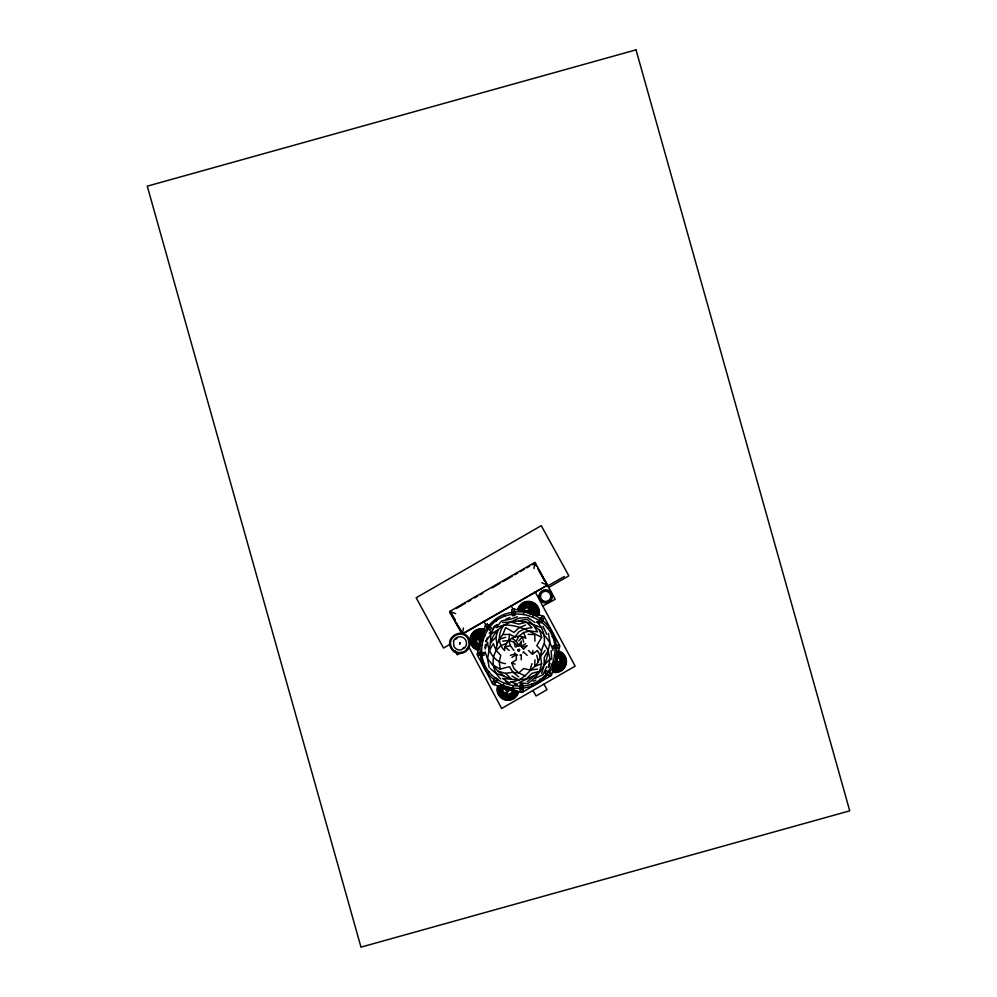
<?xml version="1.0" encoding="UTF-8"?>
<svg xmlns="http://www.w3.org/2000/svg" width="997" height="997" viewBox="0 0 997 997"><rect width="100%" height="100%" fill="white"/><g stroke="black" fill="none" stroke-linecap="round" stroke-linejoin="round"><path stroke-width="1.5" d="M481.14 630.603C477.202 630.864 473.288 633.431 472.428 637.444A8.861 8.861 0 0 0 478.697 648.337L478.074 650.356L475.606 649.334A11.042 11.042 0 0 1 481.14 628.733L483.782 629.082L483.283 631.213A8.861 8.861 0 0 0 472.428 637.469L471.967 639.775M513.717 694.996L514.377 690.996M541.633 673.374L544.2 665.198L544.275 657.347L548.151 650.518L550.02 642.155L548.4 633.431M555.391 670.669C559.342 670.42 563.243 667.853 564.103 663.84A8.861 8.861 0 0 0 557.846 652.948L558.47 650.916L560.925 651.938A11.042 11.042 0 0 1 555.391 672.551L552.749 672.202L553.248 670.071A8.861 8.861 0 0 0 564.103 663.803L564.564 661.51M481.987 638.927L481.763 637.444L480.28 638.927L479.931 637.681L477.102 637.444M557.734 652.798L561.772 655.129L564.103 659.179L563.193 666.008L557.722 670.208L553.173 669.76L559.068 667.865L560.065 666.17L559.903 662.718L558.931 661.51L557.161 664.575L554.793 662.544L554.768 663.84L556.251 662.357L556.6 663.591L559.429 663.84M512.034 691.619L511.984 693.264L509.704 695.657L505.903 697.09L510.202 697.539L514.477 695.769M534.94 659.84L534.704 666.445C527.251 672.726 521.605 681.886 510.402 681.724L517.368 684.191M537.533 612.42C537.757 604.718 527.762 600.593 523.176 607.223L521.281 610.513L521.369 608.369L520.11 610.201L520.559 607.908M537.221 614.8L537.383 612.42M483.483 631.076L478.934 631.525L475.432 634.055L483.358 631.525L478.809 631.064L473.338 635.263L472.428 642.105L474.759 646.143L478.797 648.486M500.606 685.001L499.298 691.606L501.628 695.657L505.666 697.987M537.071 614.75L536.623 610.214L534.08 606.712L536.623 614.638L537.071 610.089L532.872 604.618L526.042 603.708L521.992 606.039L519.661 610.077M472.428 637.444L473.338 641.869L475.943 644.959L479.233 646.866L477.089 646.766L478.921 648.025L476.865 647.178C473.351 644.187 474.971 639.015 477.164 635.787L478.809 635.737L479.931 639.775M500.718 678.982C492.967 672.015 490.649 659.441 496.257 650.493C496.431 644.548 498.787 638.89 502.862 634.566L509.467 634.341L508.782 640.485L510.427 645.67L513.953 650.505M564.103 663.84L563.205 659.416L560.588 656.313L557.298 654.418L559.442 654.506L557.61 653.247L559.678 654.107C563.18 657.098 561.573 662.27 559.379 665.485L557.722 665.547L556.6 661.497M476.267 636.958L477.476 633.419L482.598 634.341L478.635 637.27L477.6 639.775L476.267 636.958L477.837 636.472M502.638 622.502L511.199 622.14L527.176 619.287L533.482 625.082L537.458 631.849L530.068 631.001L523.624 632.484L525.88 638.242C516.969 632.734 504.32 640.024 504.632 650.493C497.329 643.975 498.114 632.185 504.121 625.069L518.801 618.177L526.179 617.604M479.233 646.866L475.419 645.483L473.737 644.05L473.338 641.869L475.095 633.731L473.737 635.5L472.89 637.557L477.476 633.419M484.991 647.539L485.377 644.585M489.166 667.579L487.558 658.855L490.437 642.891L490.798 634.329L494.624 626.315L496.992 624.508M516.857 691.656C515.474 695.358 511.586 697.277 507.996 698.299L503.722 696.679L500.594 693.551L501.005 685.238L499.746 687.07M507.996 695.881L505.666 693.326L503.335 693.949L502.563 687.818L503.124 686.459L504.457 689.276L504.931 687.506C501.665 688.217 500.843 692.342 502.289 694.996C507.137 697.962 513.081 696.367 515.798 691.382L515.399 693.563L512.508 697.09M510.414 689.288L511.424 690.198L511.536 689.288M511.424 690.198L512.67 689.288L513.443 690.747L513.717 692.591L511.984 693.264L513.629 689.288M530.454 613.629L531.787 613.329L531.438 610.65L528.373 608.88L529.581 607.908L533.034 607.759L534.728 608.756L533.245 615.236M535.451 610.525L535.451 614.326L535.364 608.382M528.447 650.505L532.46 654.182L532.946 650.518M538.53 614.775L538.854 612.27A10.493 10.493 0 0 0 519.287 607.023L517.779 609.341L518.801 606.886A11.042 11.042 0 0 1 539.414 612.42L539.065 615.062L536.934 614.563A8.861 8.861 0 0 0 530.666 603.708A8.861 8.861 0 0 0 519.811 609.965L518.315 609.354M532.46 654.182L537.445 650.518L540.548 656.35L541.633 663.715L534.704 666.445C541.508 660.463 539.963 650.929 544.287 643.688C544.948 635.799 543.078 627.375 536.86 622.028M544.287 643.688L548.151 650.518C547.228 663.852 538.442 676.327 527.612 683.531M557.298 654.418L562.794 657.235L562.395 665.547L561.436 667.554L563.654 663.715L559.068 667.865L552.575 666.382M512.869 687.855L513.143 685.973M523.55 614.189L523.824 612.295M533.931 568.489L534.641 564.352M536.324 565.897L534.903 562.819M462.72 632.148L463.431 627.985M450.233 644.187L443.54 648.05L416.16 597.776L541.259 525.668L568.851 575.83L548.774 587.395L534.99 562.32L449.921 611.348L449.734 612.395L461.125 632.148M548.151 650.518L550.008 658.892L548.387 667.616L550.095 663.491M498.824 689.276L499.298 686.945L500.195 691.37L504.332 695.632M498.139 686.148L497.59 688.715A10.431 10.431 0 0 0 517.281 694.211L518.677 691.719L517.767 694.323A10.979 10.979 0 0 1 497.042 688.553L497.615 685.849L499.696 686.484A8.811 8.811 0 0 0 505.629 697.95A8.811 8.811 0 0 0 516.633 691.195L518.141 691.719M461.337 652.362L457.361 654.63L457.86 652.362M475.432 636.472L475.955 634.578L474.049 637.868L475.432 636.472L475.706 638.317M497.029 644.66L495.933 637.295L498.039 629.73L504.121 625.069C517.779 624.521 529.781 631.487 541.645 637.32L536.822 645.682L541.309 650.518M513.181 694.473L507.996 697.364L510.202 697.539L512.034 696.28L513.717 692.591M527.139 681.736L539.539 671.28L541.633 663.715M561.112 664.8L560.588 666.694L562.482 663.404L561.112 664.8L560.837 662.968M525.07 609.117L526.665 606.039L530.466 604.618L528.373 603.87M502.812 694.473L507.996 694.909L509.205 693.787L510.813 694.161L511.299 692.579M485.09 651.876L487.558 658.855L498.014 671.255L505.579 673.349L512.944 672.265L518.776 673.025L523.612 668.538L530.043 670.021L531.974 663.703M521.281 610.513L522.652 606.699L524.098 605.017L526.279 604.606L534.417 606.375L532.647 605.017L530.578 604.157L534.728 608.756M528.971 613.467L530.454 611.211L530.703 608.382M472.59 639.775L473.338 637.681L474.759 641.482L477.837 643.077M485.09 649.084L487.57 642.118C488.281 652.312 494.898 662.282 505.579 663.69M499.447 689.276L500.195 687.182L501.628 690.983L504.694 692.579M563.941 661.51L563.205 663.603L561.772 659.802L558.694 658.207M477.164 635.787L477.837 634.055L479.931 635.263L482.847 633.407M502.862 634.566L505.604 627.636L513.966 632.472L518.801 627.973L525.631 625.019M559.379 665.485L558.694 667.217L556.6 666.008L553.684 667.878M487.483 637.519L485.763 641.632L490.798 634.329L498.039 629.73L493.365 635.812L490.437 642.891L495.933 637.295M520.11 610.201L521.992 606.039L523.786 604.469M524.945 611.497L525.294 610.65L526.03 611.797L527.762 611.373M527.201 612.108L526.653 610.712M522.964 652.923L523.45 651.751L527.151 655.341M509.043 689.887L510.09 690.497M514.352 692.952L515.088 691.183M516.259 691.494L515.399 693.563L516.708 691.619M503.273 685.151L504.033 683.394M532.66 616.757L533.42 614.999M520.97 608.145C523.961 604.631 529.133 606.238 532.348 608.432L531.787 611.497L533.806 613.878M515 693.326L514.041 695.333L512.034 696.28M546.767 666.681L542.954 674.695L534.928 678.508M481.738 638.728L480.517 637.444L482.349 635.276L482.909 636.709L478.809 635.737M522.204 647.09L527.151 645.682L523.45 649.259L521.207 646.318L518.789 645.67L516.296 641.171L518.789 636.348L523.624 632.484M556.014 663.84L554.182 666.008L553.622 664.563L557.161 664.575M473.799 639.775L474.771 638.068L476.628 640.984L476.466 644.436L478.809 643.813L479.682 645.221L477.837 645.483M489.427 650.493L493.303 643.663L496.257 650.493L500.756 655.328L499.273 661.759L500.12 669.161L509.442 666.657L512.944 672.265L518.776 676.901M500.656 689.276L501.628 687.569L502.363 689.276M562.732 661.51L561.772 663.217L559.903 660.301L560.065 656.836L557.734 657.459L556.862 656.063L555.404 655.876M522.652 609.117L522.927 610.962L524.322 610.077L523.699 607.746L524.696 606.064M530.068 614.127L529.407 613.018L530.703 613.043L529.569 612.42L531.438 610.65M459.567 643.888L460.016 642.828L459.791 643.813M548.387 675.143L549.808 672.95M489.191 633.394L490.998 631.039M492.817 628.671L494.624 626.315M522.017 608.743L523.176 607.223M547.552 674.695C535.638 690.086 510.863 693.015 495.696 680.839M549.098 672.726C554.569 665.946 557.173 656.724 556.55 648.087M540.548 656.35L545.185 650.518M513.443 690.747L514.602 689.288M514.365 695.657L515.935 693.875M481.14 637.357L482.062 636.36L482.349 637.681M528.373 610.002L529.282 608.993L529.569 610.326L528.36 611.211M518.789 640.847L522.465 636.821L523.624 642.143M555.391 663.915L554.482 664.924L554.182 663.591M544.2 665.198L550.008 658.892M475.507 639.775L478.074 638.005M496.257 650.493L500.768 645.67L506.526 643.414M561.024 661.51L558.457 663.279M486.885 627.35L488.729 625.48M487.82 628.272L489.652 626.403M510.09 688.08L508.856 688.428M528.373 605.079L530.08 606.051L527.164 607.908L523.699 607.746M510.09 697.09L511.66 695.644M462.994 648.237L464.166 647.252M455.579 639.376L457.087 638.242M487.757 672.913L489.29 671.779M547.403 628.384L548.936 627.238M479.931 644.286L480.093 640.386M525.606 676.003L518.776 673.025L513.941 668.526L511.698 662.768L516.284 659.84L516.371 654.68L514.602 652.91M556.6 656.998L556.438 660.899M509.704 695.657L506.788 693.787L506.95 689.887M479.432 641.482L480.828 640.946M525.618 643.676L521.207 646.318L521.294 641.171L518.789 645.67L515.374 647.09L513.966 642.13L508.782 640.485L502.625 641.158M511.947 657.335L516.371 654.68L517.53 655.166M557.099 659.79L555.703 660.338M506.289 690.996L507.685 690.447M553.684 663.204L554.793 662.544M463.692 633.419L547.515 585.102L555.192 599.347L542.779 606.039M456.152 622.764L461.05 630.603M456.078 608.594L465.425 603.21M468.092 601.665L470.758 600.132M474.771 597.826L477.438 596.281M480.105 594.748L482.772 593.203M492.119 587.819L500.133 583.208M502.8 581.662L512.146 576.278M514.813 574.746L517.48 573.2M520.147 571.667L524.16 569.349M526.827 567.816L529.494 566.271M532.161 564.738L534.841 563.193M461.947 633.967L547.527 585.114M547.876 585.837L564.327 576.515M466.658 649.321L469.313 647.801M553.933 666.943L556.314 664.924L557.722 665.547M517.991 650.717L519.537 649.919M523.861 604.606L528.373 603.409M474.771 633.394L481.14 631.226M561.76 667.878L557.597 669.76L553.061 670.208M505.828 619.187L509.953 617.479M520.035 655.166L521.194 654.693L521.281 659.84M533.457 675.941L518.764 682.833L526.142 683.419M507.685 688.117L507.149 688.428L506.788 687.195L507.996 688.08L507.373 686.945M508.308 690.447L508.62 691.619M533.121 681.263L535.863 680.116M482.884 664.226L484.667 663.516M552.026 636.647L553.809 635.936M523.861 611.211L525.294 610.65M517.406 616.807L510.439 619.274L501.715 620.882L495.945 627.636L504.121 625.069M555.391 670.046L559.666 668.912L561.112 667.217L559.068 667.865M510.327 697.987L512.583 697.227M529.569 610.326L532.41 610.089M499.285 639.227L505.604 637.295M558.694 664.8L560.277 664.326M530.454 611.211L529.532 612.108M479.046 640.984L480.28 640.635M510.414 655.328L515.374 653.92M556.251 660.65L557.485 660.301M553.298 662.706L554.544 662.357M505.903 690.485L507.149 690.136M539.539 671.28L531.974 673.361L526.366 678.87L518.776 679.867L502.613 678.483L509.916 683.518L505.803 681.811M477.102 632.771L483.233 631.973M553.298 669.311L559.429 668.501M479.046 638.566L477.725 638.853L478.722 639.775M510.427 645.67L505.105 646.829L509.131 650.493M557.485 662.706L558.818 662.419L557.809 661.51M518.938 649.882L518.664 650.356M529.831 606.974L533.557 607.235L530.267 605.329L531.663 606.699M556.862 656.063L558.694 655.789M520.247 684.503L523.188 684.116M511.935 611.734L514.527 611.435M512.62 612.32C493.266 614.426 477.825 634.017 480.292 653.309M513.866 612.17C523.288 610.687 533.532 613.392 540.997 619.324M512.084 613.03L514.689 612.731M520.073 688.615L522.665 688.304M520.222 689.912L522.827 689.6M530.043 670.021L537.433 669.174M510.813 694.161L512.657 693.949M528.123 634.341L534.728 634.578L534.953 641.183M481.14 630.765L483.52 630.914M553.011 670.358L555.391 670.52M505.616 698.137L507.996 698.299M518.801 621.143L526.404 622.153L541.658 627.661M483.495 629.618L480.99 629.281A10.493 10.493 0 0 0 475.743 648.86L478.074 649.82M481.14 632.434L483.047 632.684L479.245 632.684M555.391 668.837L553.497 668.588L557.286 668.588M553.036 671.666L555.541 671.99A10.493 10.493 0 0 0 560.8 652.424L558.457 651.452M514.34 684.104L517.293 684.503M503.485 697.09L507.996 697.825M480.566 644.598L482.461 644.872M554.232 655.291L556.127 655.565M557.61 653.247L559.903 653.696M476.628 647.576L478.921 648.025M528.373 603.247L530.703 603.708M511.199 622.14L518.801 624.11L526.404 622.153L531.999 627.649L524.634 628.746L518.801 631.836L515.125 636.821L509.467 634.341M505.579 673.349L511.174 678.857L495.92 673.349L490.3 668.538M532.348 608.432L534.08 609.117L532.872 611.211L534.741 614.127M450.382 611.535L455.155 619.785M451.803 612.096L455.617 613.629M541.757 582.734L545.621 584.329M556.314 658.082L557.173 658.431M479.37 642.841L480.218 643.19M511.698 662.768L515.113 664.176M506.227 692.342L507.087 692.703M460.103 642.953L459.791 643.8M483.271 635.002L485.028 635.762M551.665 664.401L553.422 665.149M559.678 654.107L563.342 656.923M476.865 647.178L473.189 644.361L472.129 639.775M503.722 696.679L500.058 693.862M530.703 611.797L532.872 613.629M511.947 675.991L518.776 679.867M506.289 695.657L507.996 696.616M560.065 656.836L561.76 657.833M474.784 643.439L476.466 644.436M493.353 665.173L500.12 669.161M501.641 692.952L503.335 693.949M493.341 681.15L495.584 682.484M511.71 638.242L516.296 641.171M479.37 636.709L480.517 637.444M540.947 618.078L543.153 619.498M540.237 619.174L542.443 620.595M527.65 617.479L534.965 622.514M505.778 697.539L503.959 696.28L506.102 696.367L504.694 694.996M537.071 621.816L539.439 623.624M533.482 625.082C541.757 631.786 550.182 639.949 552.974 650.518M559.068 655.154L560.588 656.313M475.943 644.959L477.463 646.131M498.014 671.255L504.096 675.916M541.982 620.097C550.032 625.979 555.454 635.65 556.251 645.595M494.711 680.054C486.661 674.171 481.239 664.501 480.442 654.568M530.778 612.42L531.787 613.329M505.579 689.276L504.582 688.366L505.903 688.08L506.788 689.288M528.373 606.787L530.142 609.354M555.703 662.669L556.6 663.591M513.966 642.13L517.543 645.832M479.931 637.681L480.828 638.616M495.509 619.486L496.656 621.019M540.038 679.144L541.184 680.664M534.492 562.607L535.601 564.526M539.028 570.483L548.774 587.395M511.062 605.64L512.882 608.793L543.814 616.183L559.84 645.919L551.416 675.455L521.855 692.491L493.041 684.465L477.052 654.431L485.614 624.508L483.807 621.368M543.876 684.154L547.041 689.637L536.062 695.968L532.909 690.485M455.243 650.929L457.361 654.63M537.807 568.589L544.474 580.728M449.934 611.348L462.371 634.192M535.102 591.794L575.157 666.133L501.628 708.506L468.503 646.28M563.205 656.998L564.414 661.51M500.195 693.787L498.986 689.276M534.741 606.051L536.909 612.42M542.979 626.34L546.792 634.354M504.208 614.626L504.906 616.395M531.787 683.768L532.485 685.537M531.189 607.547L531.663 609.117M527.164 610.326L527.513 611.56M539.564 629.755L541.645 637.32M536.81 655.341L538.293 661.784M512.508 690.497L512.869 692.105M535.701 612.42L536.174 614.513M502.289 685.986L502.563 687.818M556.949 645.296L557.261 647.888M522.602 686.098L522.827 687.992M551.117 650.518L551.802 659.366M481.327 652.661L481.339 655.278M480.018 652.661L480.031 655.278M538.978 595.595L539.053 597.589A6.78 6.78 0 0 0 552.114 598.362L551.952 593.9A6.78 6.78 0 0 0 538.978 595.595M517.779 649.994C519.412 654.132 520.87 646.804 517.779 649.994M469.113 642.143C469.525 646.928 466.334 651.677 461.474 652.462A8.873 8.873 0 0 1 451.454 647.24C446.369 637.27 462.022 628.708 467.792 638.317L469.113 642.143M469.986 642.043C470.434 647.265 466.932 652.449 461.623 653.322A9.696 9.696 0 0 1 450.669 647.614C445.111 636.697 462.222 627.35 468.54 637.843L469.986 642.043M483.146 640.149C470.709 686.285 540.038 705.839 553.547 660.014C565.984 613.878 496.656 594.324 483.146 640.149M453.535 641.32L453.859 646.118A6.368 6.368 0 0 0 461.025 649.857L464.826 647.801A6.892 6.892 0 0 0 465.512 639.738C462.645 635.151 455.031 636.074 453.535 641.32M495.384 677.698L492.269 682.945L494.524 684.278L497.64 679.032L495.384 677.698M542.081 616.32L538.779 621.455L540.972 622.876L544.287 617.741L542.081 616.32M546.443 670.769L545.01 672.963L550.132 676.29L551.565 674.084L546.443 670.769M487.246 624.022L485.402 625.879L489.751 630.166L491.583 628.309L487.246 624.022M636.024 49.85L147.269 186.165L360.976 947.15L849.731 810.835L636.024 49.85M514.29 609.354L511.685 609.666L512.408 615.722L515 615.423L514.29 609.354M559.03 645.047L552.961 645.769L553.273 648.362L559.329 647.651L559.03 645.047M522.353 685.612L519.749 685.924L520.471 691.98L523.064 691.681L522.353 685.612M484.031 652.649L477.924 652.674L477.937 655.291L484.043 655.266L484.031 652.649M542.655 600.543A5.135 5.135 0 0 0 550.743 596.842A5.135 5.135 0 0 0 543.502 591.695A5.135 5.135 0 0 0 542.655 600.543"/></g></svg>
